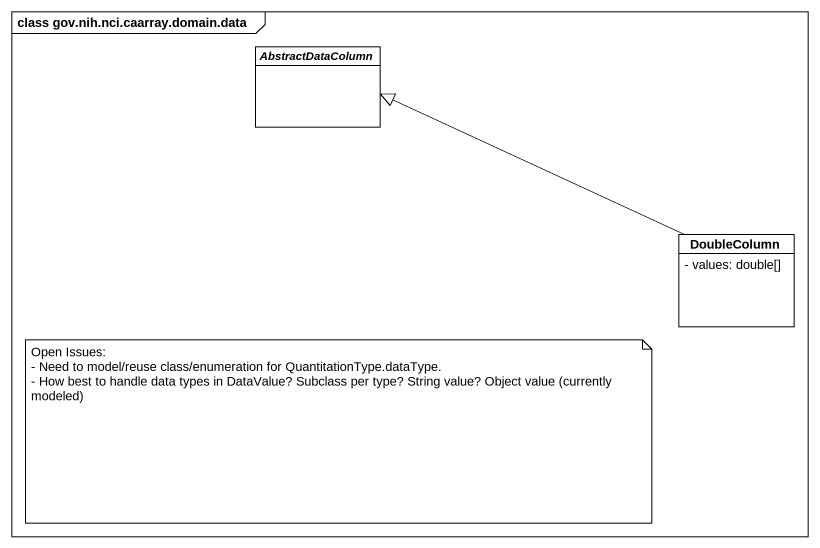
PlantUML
@startuml
mainframe class gov.nih.nci.caarray.domain.data
hide circle
hide empty members
skinparam classAttributeIconSize 0
abstract class AbstractDataColumn
class DoubleColumn {
  - values: double[]
}
DoubleColumn -left-|> AbstractDataColumn
note as N1
  Open Issues:
  - Need to model/reuse class/enumeration for QuantitationType.dataType.
  - How best to handle data types in DataValue? Subclass per type? String value? Object value (currently modeled)
end note
@enduml
